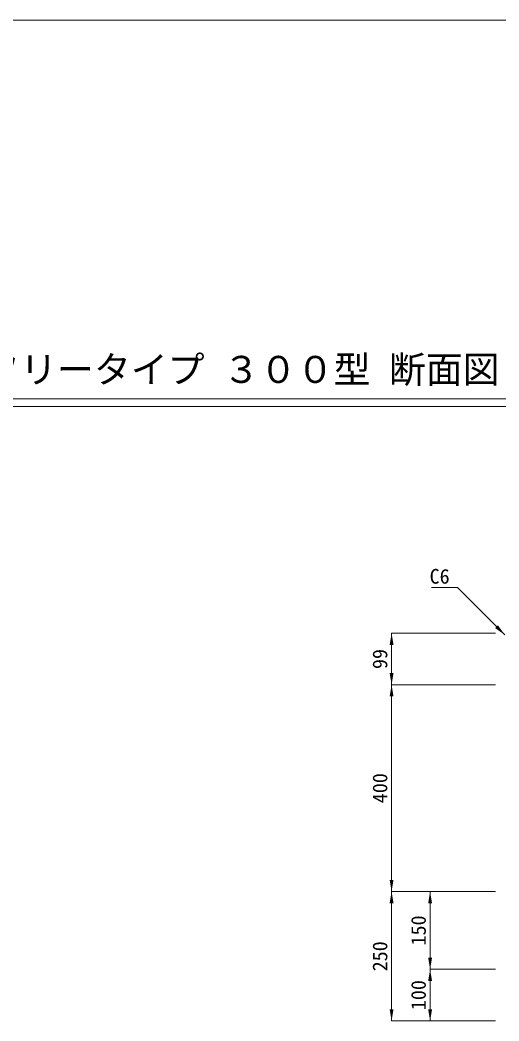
# Model space of a CAD drawing. Units: millimetres at full size, sheet at 1:40. Extents: x 69750 to 116230, y -28801 to 513.
# Drawn here: x 73591 to 74516, y -20137 to -18202 of the extents above; entities that cross this region are included whole.
import ezdxf
from ezdxf.enums import TextEntityAlignment as Align

# ---------------------------------------------------------------- set-up
doc = ezdxf.new("R2010")
doc.units = ezdxf.units.MM
doc.header["$LTSCALE"] = 40
for name, color, linetype, lineweight in [('図枠', 7, 'Continuous', 5), ('寸法線', 7, 'Continuous', 9), ('引出線', 4, 'Continuous', 9)]:
    doc.layers.add(name, color=color, linetype=linetype, lineweight=lineweight)
doc.styles.add('ＭＳ ゴシック', font='')
doc.styles.get('ＭＳ ゴシック').set_extended_font_data('MS Gothic')

# ---------------------------------------------------------------- blocks, each defined once
blk = doc.blocks.new('filled_arrow')
at = {"color": 0, "linetype": 'Continuous', "lineweight": -2}
blk.add_solid([(7.5, 1.25), (0, 0), (7.5, -1.25)], dxfattribs=at)

msp = doc.modelspace()

# ---------------------------------------------------------------- linework, layer by layer
at = {"layer": '図枠', "lineweight": 13}
for p, q in [((71629.71, -18202.07), (81629.71, -18202.07)), ((72627.33, -18934.4), (74556.85, -18934.4)), ((72627.33, -18949.4), (74556.85, -18949.4))]:
    msp.add_line(p, q, dxfattribs=at)
at = {"layer": '寸法線'}
for p, q in [((74308.43, -19387.55), (74308.43, -19486.85)), ((74509.09, -19387.55), (74308.43, -19387.55)), ((74509.09, -19486.85), (74308.43, -19486.85)), ((74308.43, -19486.85), (74308.43, -19886.85)), ((74509.09, -19486.85), (74308.43, -19486.85)), ((74509.09, -19886.85), (74308.43, -19886.85)), ((74308.43, -19886.85), (74308.43, -20136.85)), ((74509.09, -19886.85), (74308.43, -19886.85)), ((74382.83, -20036.85), (74382.83, -19886.85)), ((74509.09, -19886.85), (74382.83, -19886.85)), ((74382.83, -20136.85), (74382.83, -20036.85)), ((74509.09, -20036.85), (74382.83, -20036.85)), ((74509.09, -20036.85), (74382.83, -20036.85)), ((74509.09, -20136.85), (74308.43, -20136.85)), ((74509.09, -20136.85), (74382.83, -20136.85))]:
    msp.add_line(p, q, dxfattribs=at)
at = {"layer": '引出線'}
msp.add_lwpolyline([(74527.09, -19390.61), (74435.59, -19299.11), (74385.26, -19299.11)], dxfattribs=at)

# ---------------------------------------------------------------- block references
at = {"layer": '寸法線', "xscale": 3, "yscale": 3}
for p, rotation in [((74308.43, -19387.55), 270), ((74308.43, -19486.85), 90), ((74308.43, -19486.85), 270), ((74308.43, -19886.85), 90), ((74308.43, -19886.85), 270), ((74382.83, -19886.85), 270), ((74382.83, -20036.85), 90), ((74382.83, -20036.85), 270), ((74308.43, -20136.85), 90), ((74382.83, -20136.85), 90)]:
    msp.add_blockref('filled_arrow', p, dxfattribs=dict(at, rotation=rotation))
at = {"layer": '引出線', "xscale": 3, "yscale": 3, "rotation": 135}
msp.add_blockref('filled_arrow', (74527.09, -19390.61), dxfattribs=at)

# ---------------------------------------------------------------- texts
at = {"layer": '図枠', "style": 'ＭＳ ゴシック'}
msp.add_text('都市型側溝 集水桝 バリアフリータイプ ３００型 断面図', height=52.22, dxfattribs=at).set_placement((73591.07, -18877.43), align=Align.MIDDLE_CENTER)
at = {"layer": '寸法線', "style": 'ＭＳ ゴシック'}
for s, p in [('99', (74285.93, -19437.2)), ('400', (74285.93, -19686.85)), ('150', (74360.33, -19961.85)), ('250', (74285.93, -20011.85)), ('100', (74360.33, -20086.85))]:
    msp.add_text(s, height=28.48, rotation=90, dxfattribs=at).set_placement(p, align=Align.MIDDLE_CENTER)
at = {"layer": '引出線', "style": 'ＭＳ ゴシック'}
msp.add_text('C6', height=28.48, dxfattribs=at).set_placement((74420.59, -19263.11), align=Align.TOP_RIGHT)

doc.saveas('drawing.dxf')
